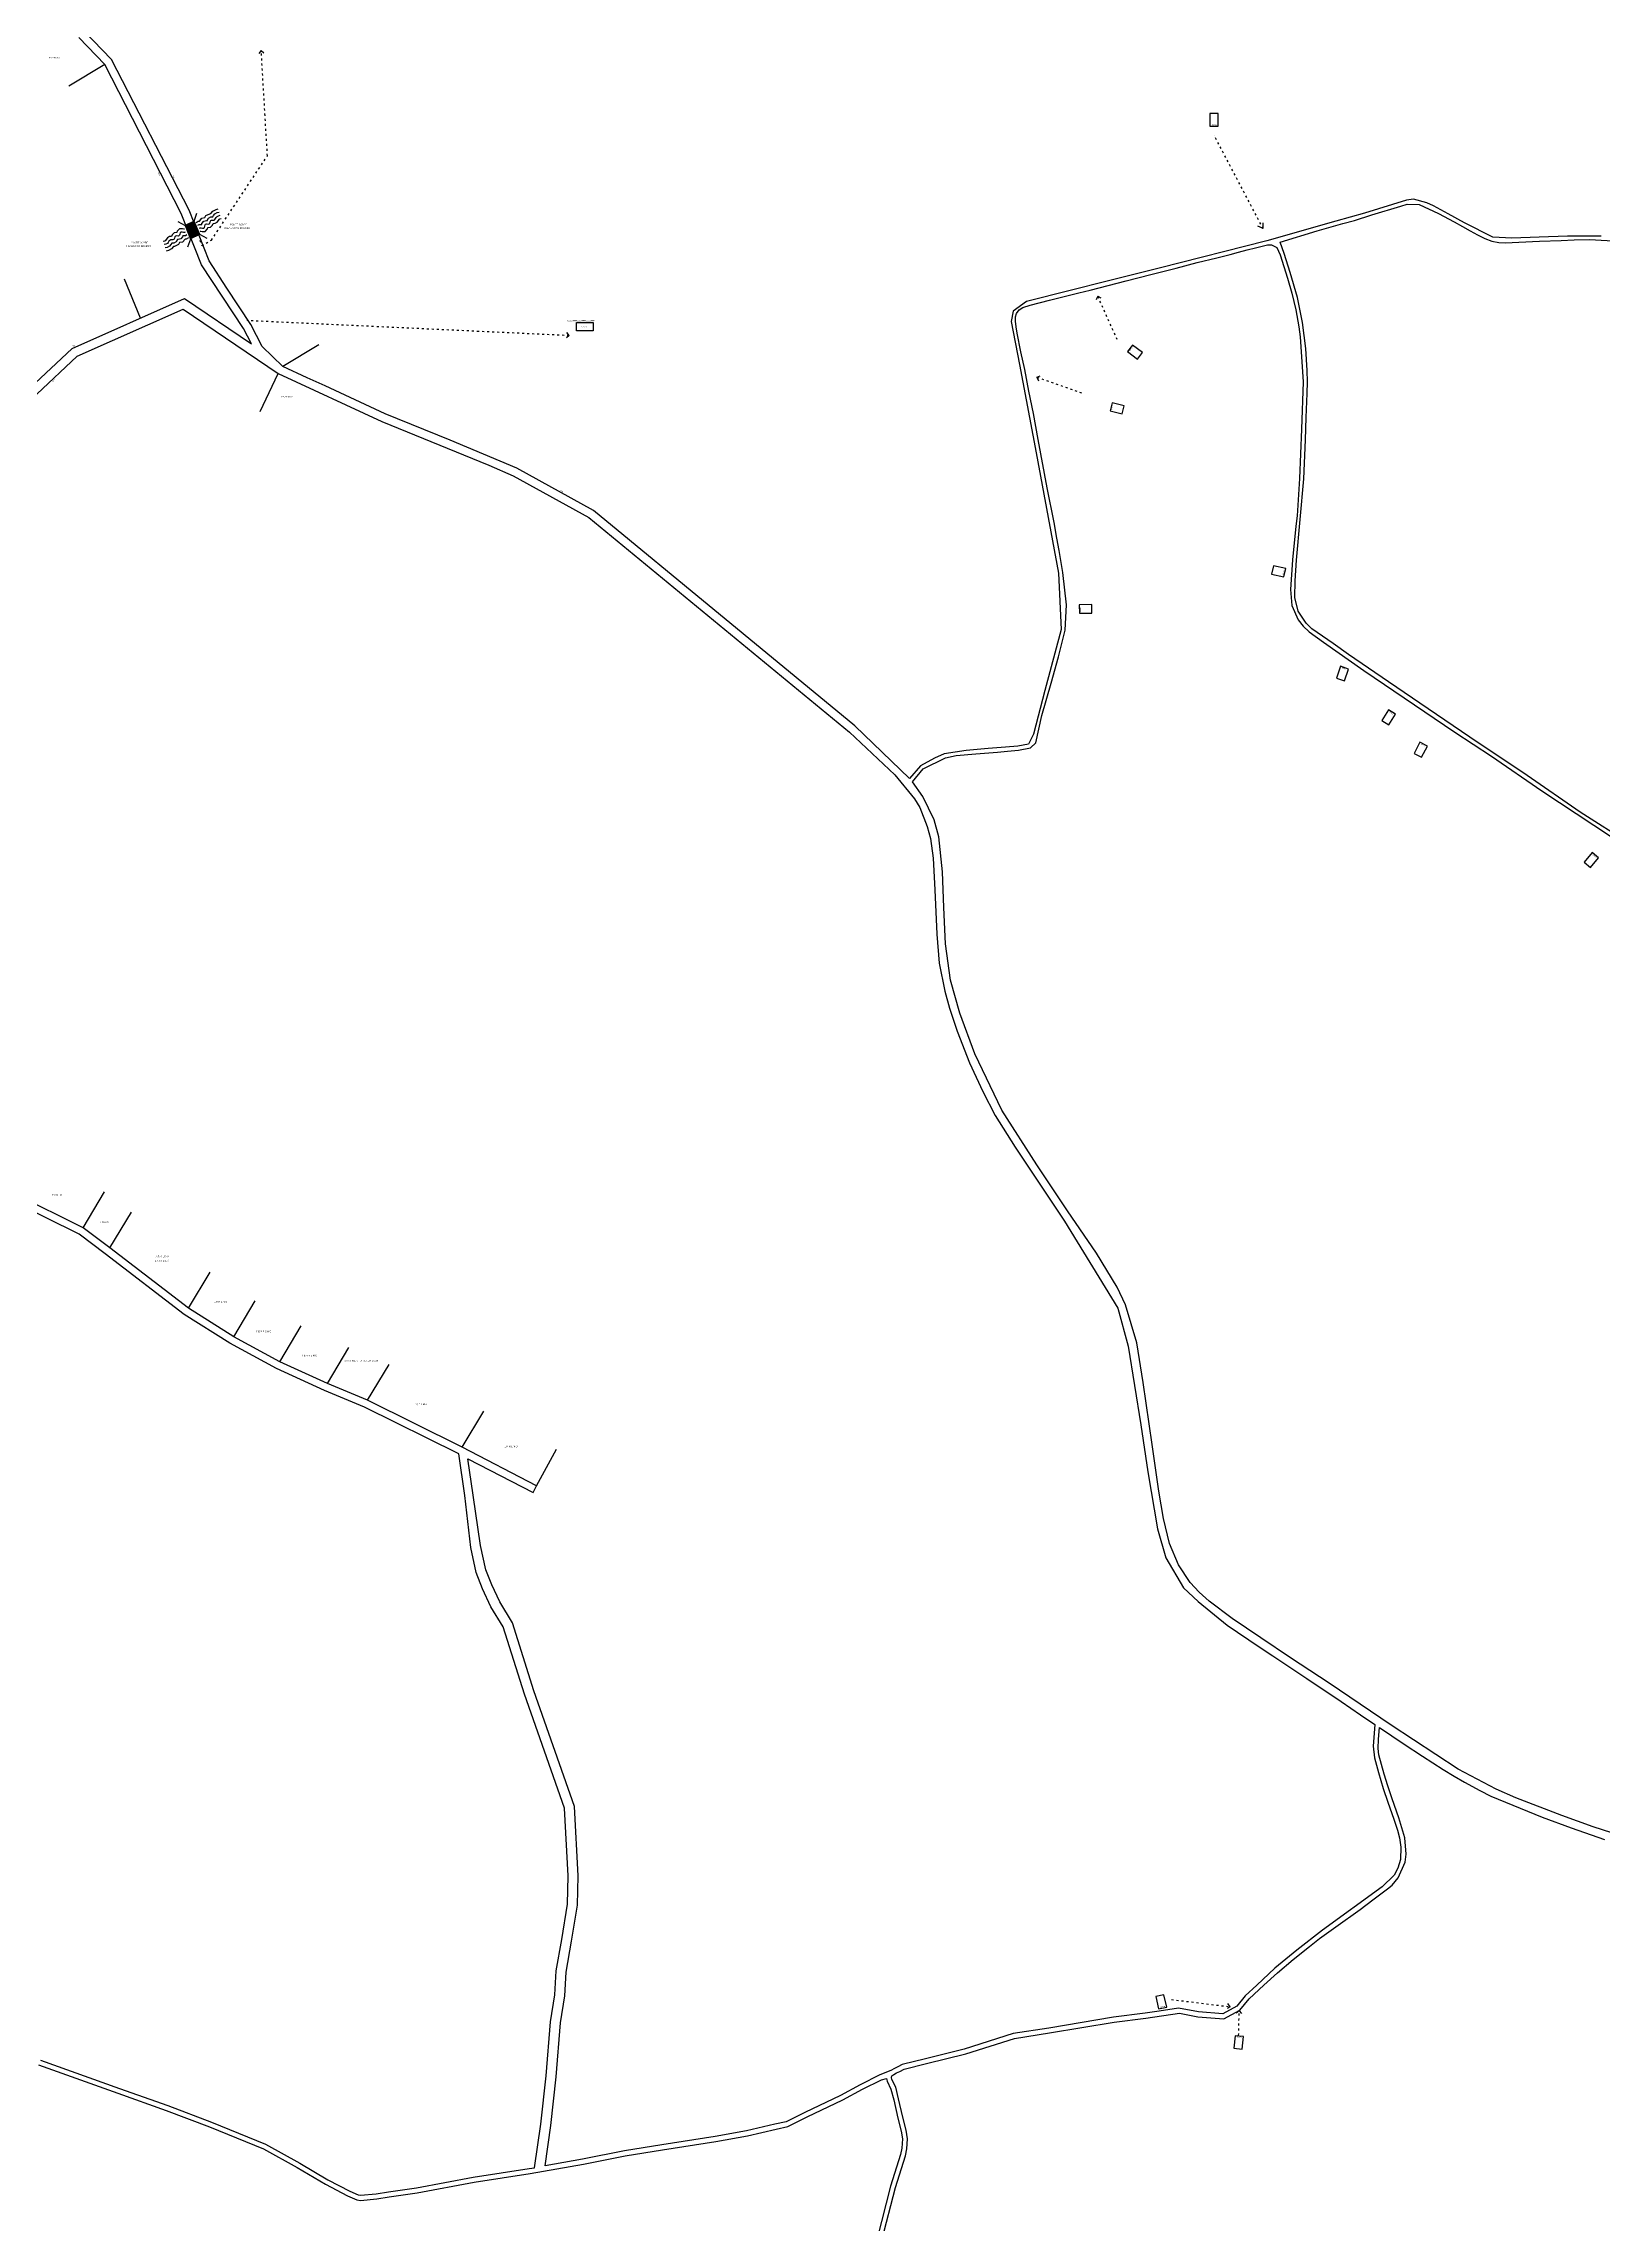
# Model space of a CAD drawing. Extents: x 714896 to 749292, y 8417558 to 8447149.
# Drawn here: x 734493 to 736357, y 8432150 to 8434756 of the extents above; entities that cross this region are included whole.
import ezdxf
from ezdxf.enums import TextEntityAlignment as Align

# ---------------------------------------------------------------- set-up
doc = ezdxf.new("R2010")
doc.units = 0
doc.header["$MEASUREMENT"] = 0
doc.linetypes.add('ACAD_ISO03W100', pattern=[30, 12, -18])
for name, color, linetype in [('LOTE', 7, 'CONTINUOUS'), ('NUM-PORTA', 7, 'CONTINUOUS'), ('QUADRA', 6, 'CONTINUOUS'), ('REFERENCIA', 7, 'CONTINUOUS'), ('TEXTO', 7, 'CONTINUOUS')]:
    doc.layers.add(name, color=color, linetype=linetype)

msp = doc.modelspace()

# ---------------------------------------------------------------- linework, layer by layer
at = {"layer": 'LOTE'}
for p, q in [((735886.5, 8434672.4), (735886.5, 8434657.4)), ((735896.5, 8434672.4), (735886.5, 8434672.4)), ((735886.5, 8434657.4), (735896.5, 8434657.4)), ((735896.5, 8434657.4), (735896.5, 8434672.4)), ((735794.1, 8434395.8), (735788.1, 8434387.9)), ((735806.1, 8434386.7), (735794.1, 8434395.8)), ((735788.1, 8434387.9), (735800, 8434378.8)), ((735800, 8434378.8), (735806.1, 8434386.7)), ((735769.6, 8434326.8), (735767.1, 8434317.2)), ((735767.1, 8434317.2), (735781.6, 8434313.4)), ((735784.2, 8434323.1), (735769.6, 8434326.8)), ((735781.6, 8434313.4), (735784.2, 8434323.1)), ((735962.4, 8434131.9), (735960.2, 8434122.1)), ((735960.2, 8434122.1), (735974.9, 8434118.9)), ((735977.1, 8434128.6), (735962.4, 8434131.9)), ((735974.9, 8434118.9), (735977.1, 8434128.6)), ((735745.3, 8434085.6), (735730.3, 8434085.3)), ((735730.3, 8434085.3), (735730.5, 8434075.3)), ((735745.5, 8434075.6), (735745.3, 8434085.6)), ((735730.5, 8434075.3), (735745.5, 8434075.6)), ((736042.5, 8434012), (736037.6, 8433997.8)), ((736051.9, 8434008.7), (736042.5, 8434012)), ((736047.1, 8433994.6), (736051.9, 8434008.7)), ((736037.6, 8433997.8), (736047.1, 8433994.6)), ((736099.7, 8433960.1), (736091.9, 8433947.3)), ((736108.3, 8433954.8), (736099.7, 8433960.1)), ((736100.4, 8433942.1), (736108.3, 8433954.8)), ((736091.9, 8433947.3), (736100.4, 8433942.1)), ((736137.4, 8433921.2), (736130.4, 8433907.9)), ((736130.4, 8433907.9), (736139.3, 8433903.2)), ((736146.3, 8433916.5), (736137.4, 8433921.2)), ((736139.3, 8433903.2), (736146.3, 8433916.5)), ((736343.1, 8433789.6), (736333.5, 8433778.1)), ((736333.5, 8433778.1), (736341.1, 8433771.7)), ((736341.1, 8433771.7), (736350.8, 8433783.2)), ((736350.8, 8433783.2), (736343.1, 8433789.6)), ((735831.6, 8432424.6), (735821.9, 8432422.5)), ((735821.9, 8432422.5), (735825.2, 8432407.8)), ((735834.9, 8432410), (735831.6, 8432424.6)), ((735825.2, 8432407.8), (735834.9, 8432410)), ((735916.6, 8432375.8), (735915.1, 8432360.9)), ((735926.5, 8432374.8), (735916.6, 8432375.8)), ((735925.1, 8432359.9), (735926.5, 8432374.8)), ((735915.1, 8432360.9), (735925.1, 8432359.9))]:
    msp.add_line(p, q, dxfattribs=at)
at = {"layer": 'LOTE', "color": 7, "linetype": 'ACAD_ISO03W100', "ltscale": 0.2}
for points in [[(734679.5, 8434520.9), (734681.9, 8434514.8), (734693.3, 8434521), (734760.3, 8434621.9), (734752.9, 8434747.8)], [(735950, 8434534.9), (735891.6, 8434646), (735891.6, 8434646), (735891.6, 8434646), (735891.6, 8434646), (735891.6, 8434646)], [(735775.7, 8434402.2), (735752.4, 8434454.2)], [(735121, 8434407), (734736.1, 8434424.9)], [(735733.5, 8434338.4), (735679.8, 8434357.3)], [(735840.6, 8432419.1), (735910.7, 8432410.4)], [(735920.8, 8432376), (735921.5, 8432405.7)]]:
    msp.add_lwpolyline(points, dxfattribs=at)
at = {"layer": 'LOTE', "color": 7}
for points in [[(734752.9, 8434747.8), (734750.1, 8434744.1)], [(734752.9, 8434747.8), (734756.1, 8434745)], [(734565.9, 8434731.1), (734523.1, 8434705.2)], [(735950, 8434534.9), (735943.8, 8434537.7)], [(735950, 8434534.9), (735950.2, 8434541.6)], [(734608.7, 8434428), (734589.5, 8434474.4)], [(735752.4, 8434454.2), (735750.7, 8434449.9)], [(735752.4, 8434454.2), (735756.2, 8434452.3)], [(734821.6, 8434396.1), (734778.9, 8434370.2)], [(735121, 8434407), (735117.5, 8434404.5)], [(735121, 8434407), (735118, 8434410.6)], [(734751.7, 8434316.3), (734773.1, 8434361.8)], [(735679.8, 8434357.3), (735683.8, 8434358.8)], [(735679.8, 8434357.3), (735681.7, 8434353.1)], [(734540, 8433341), (734565.7, 8433383.9)], [(734572, 8433317), (734597.7, 8433359.9)], [(734666, 8433245), (734691.7, 8433287.9)], [(734720, 8433211), (734745.7, 8433253.9)], [(734775, 8433181), (734800.7, 8433223.9)], [(734832, 8433155), (734857.7, 8433197.9)], [(734880, 8433135), (734905.7, 8433177.9)], [(734993, 8433079), (735018.7, 8433121.9)], [(735081.7, 8433032.7), (735105.7, 8433076.6)], [(735910.7, 8432410.4), (735907.1, 8432408.2)], [(735910.7, 8432410.4), (735907.9, 8432414.2)], [(735921.5, 8432405.7), (735918, 8432402.6)], [(735921.5, 8432405.7), (735924.1, 8432402.3)]]:
    msp.add_lwpolyline(points, dxfattribs=at)
msp.add_lwpolyline([(735129.7, 8434422.6), (735149.7, 8434422.6), (735149.7, 8434412.6), (735129.7, 8434412.6), (735129.7, 8434422.6)], close=True, dxfattribs=at)
at = {"layer": 'QUADRA', "color": 6}
for points in [[(734476.5, 8434344.3), (734526.9, 8434391.7), (734661.3, 8434451.3), (734741.1, 8434397.4), (734731.7, 8434415.5), (734681.5, 8434491.7), (734657.4, 8434552.9), (734565.9, 8434731.1), (734534.8, 8434763.1)], [(734489.1, 8432346.7), (734583.5, 8432312.9), (734641.3, 8432292.3), (734693.4, 8432272.7), (734758.1, 8432246.1), (734799, 8432223.7), (734832.6, 8432203.7), (734858.7, 8432190), (734868.8, 8432185.7), (734871.7, 8432185.2), (734890.4, 8432187), (734904.9, 8432189.5), (734938.4, 8432193.9), (735006.3, 8432206.8), (735073.2, 8432217), (735079.6, 8432218.1), (735087, 8432270.2), (735093.4, 8432328), (735098.7, 8432392.6), (735103.6, 8432424.7), (735105.4, 8432453.2), (735111.9, 8432490.9), (735118.9, 8432533.1), (735119.7, 8432566.9), (735115.4, 8432647.5), (735067.3, 8432783.9), (735042.1, 8432864.2), (735027.4, 8432888.4), (735017.4, 8432909.7), (735009.7, 8432929.1), (735003.2, 8432959.3), (734996.1, 8433021.4), (734989, 8433070.9), (734876.3, 8433126.8), (734828.4, 8433146.7), (734771, 8433172.9), (734715.4, 8433203.2), (734660.9, 8433237.6), (734566.6, 8433309.8), (734535.2, 8433333.3), (734456.4, 8433372.7)]]:
    msp.add_lwpolyline(points, dxfattribs=at)
at = {"layer": 'QUADRA'}
for points in [[(736354.1, 8434526), (736313.9, 8434525.9), (736279.9, 8434524.8), (736247.4, 8434523.3), (736224.6, 8434524.6), (736190.6, 8434541.9), (736171.3, 8434552.4), (736153.5, 8434561.9), (736145.5, 8434565.8), (736129.7, 8434569.9), (736121.4, 8434568.9), (736071, 8434553.5), (736036.8, 8434543.9), (735954.5, 8434520.2), (735825.9, 8434487.8), (735763.6, 8434472), (735719.5, 8434460.8), (735667.4, 8434447.6), (735651.3, 8434436.4), (735649, 8434424), (735658.9, 8434372.7), (735678.8, 8434266.8), (735705.6, 8434123.1), (735708.7, 8434055.9), (735689.1, 8433983.2), (735675.6, 8433930.7), (735669.8, 8433919), (735657.1, 8433916.6), (735642.4, 8433915.4), (735621.4, 8433913.6), (735595.2, 8433911.4), (735569, 8433907.3), (735557.5, 8433902), (735540.7, 8433893.2), (735527.7, 8433878), (735462.2, 8433940.9), (735258.5, 8434108.6), (735193.1, 8434162.5), (735149.8, 8434198.2), (735058.2, 8434248.5), (734978.5, 8434282.1), (734901, 8434313.6), (734859.1, 8434333), (734829.2, 8434346.9), (734807.9, 8434356.7), (734778.9, 8434370.2), (734754.1, 8434394), (734740.3, 8434420.5), (734712, 8434463.6), (734690.5, 8434496.3), (734666.6, 8434557.1), (734574.1, 8434736.9), (734541.2, 8434770.9)], [(736388.9, 8433799.5), (736329, 8433837.8), (736265.4, 8433881.4), (736197.1, 8433927.3), (736147.1, 8433961.2), (736099.9, 8433993.3), (736052.1, 8434026.1), (736033.9, 8434039.1), (736008.4, 8434056.8), (736001.6, 8434063.3), (735991.8, 8434077.7), (735987.9, 8434094.3), (735988.2, 8434114.1), (735990.1, 8434138.9), (735998.7, 8434236), (736000.8, 8434282.7), (736001.6, 8434309.3), (736002.6, 8434337.9), (736003, 8434351.8), (736002.8, 8434365.4), (736001, 8434391.7), (735997.1, 8434422.7), (735991, 8434452.5), (735982.2, 8434482.4), (735975.2, 8434505.1), (735970.4, 8434518.5), (736014.5, 8434532.1), (736045.4, 8434541), (736059.4, 8434544.6), (736079.8, 8434551.2), (736114.4, 8434561.7), (736122.3, 8434564), (736136.6, 8434563.8), (736159.8, 8434552.9), (736178.5, 8434542.8), (736188.2, 8434537.6), (736197.6, 8434532.3), (736206.4, 8434527.4), (736214.9, 8434523.1), (736223.3, 8434519.8), (736231.5, 8434518.3), (736239.6, 8434518), (736255.5, 8434518.8), (736280.1, 8434519.8), (736306.2, 8434520.5), (736321.9, 8434521.3), (736340.3, 8434521.7), (736354.1, 8434521), (736382.6, 8434519.4)], [(736377.8, 8432614.7), (736344.4, 8432625.3), (736306.9, 8432638.9), (736252.2, 8432659.9), (736228.4, 8432670.2), (736183, 8432694.3), (736102.9, 8432746.8), (736028.8, 8432797), (735982.8, 8432827.5), (735947.5, 8432851.1), (735913.2, 8432874.3), (735885.6, 8432894.9), (735873.7, 8432905.6), (735862.9, 8432917.3), (735849, 8432938.6), (735838.3, 8432963.9), (735830.9, 8432993.6), (735825.5, 8433026.3), (735817.3, 8433082.3), (735806.6, 8433156.2), (735799, 8433203.6), (735785.6, 8433249), (735775.7, 8433270.3), (735751, 8433310.6), (735716.5, 8433361.3), (735679.8, 8433416.3), (735637.8, 8433481.6), (735605.4, 8433549.1), (735587.5, 8433597.7), (735576.7, 8433637.1), (735570.6, 8433680.3), (735568.7, 8433723.8), (735566.8, 8433766.5), (735562.4, 8433808.4), (735556.9, 8433828.7), (735543.3, 8433856.5), (735530.9, 8433874), (735543.9, 8433889.3), (735570.6, 8433902.5), (735583.1, 8433905.4), (735606.6, 8433907.3), (735632.6, 8433909.5), (735644.6, 8433910.5), (735657.8, 8433911.7), (735672.2, 8433914.4), (735678.4, 8433920.4), (735685.7, 8433953.1), (735696.7, 8433991.9), (735705.5, 8434023.4), (735713.6, 8434055.1), (735715.3, 8434085.4), (735710.6, 8434123.9), (735706.4, 8434150.4), (735703.7, 8434165), (735700.2, 8434183.8), (735691.9, 8434225.1), (735681.1, 8434283), (735675.8, 8434313.9), (735670.3, 8434340.7), (735665.2, 8434366.4), (735660.6, 8434387.7), (735656.3, 8434410.1), (735654.8, 8434417.6), (735654.1, 8434424.1), (735654.3, 8434429.5), (735655.5, 8434433.3), (735658.7, 8434437.8), (735663.1, 8434440.7), (735671.7, 8434443.6), (735694.9, 8434449.5), (735729.8, 8434458), (735743.2, 8434461.2), (735786.6, 8434472.6), (735815.9, 8434480), (735846.1, 8434487.7), (735871.1, 8434494.2), (735894.7, 8434500), (735910.8, 8434504.1), (735920.5, 8434506.7), (735931.1, 8434509.4), (735941.1, 8434512), (735950.6, 8434514.3), (735955.2, 8434515.3), (735960.2, 8434515.5), (735966.4, 8434512.5), (735970.4, 8434503.5), (735979, 8434475.7), (735984.4, 8434457.6), (735989.1, 8434437.9), (735992.8, 8434417.7), (735994.4, 8434405.5), (735998, 8434351.8), (735996.1, 8434295.4), (735993.7, 8434236.3), (735990.6, 8434191.8), (735989.3, 8434179.2), (735985.1, 8434139.3), (735982.8, 8434103.7), (735984.3, 8434084.6), (735991.9, 8434067.4), (735997.9, 8434059.9), (736005.1, 8434053), (736022.2, 8434040.9), (736070.4, 8434006.9), (736179, 8433933.4), (736222.8, 8433904.5), (736282.9, 8433863.1), (736386.3, 8433795.2)], [(734484.9, 8434337.1), (734533, 8434382.4), (734659.7, 8434438.6), (734773.1, 8434361.8), (734897, 8434304.4), (735025, 8434252.4), (735053.8, 8434239.5), (735144.2, 8434189.8), (735455.8, 8433933.1), (735455.8, 8433933.1), (735455.8, 8433933.1), (735510, 8433882.2), (735533.4, 8433853.5), (735539.8, 8433843.2), (735548.8, 8433820.5), (735552.6, 8433806.4), (735555.6, 8433782.6), (735557.8, 8433744.8), (735560, 8433692.1), (735562.9, 8433657.3), (735569.6, 8433624), (735575.3, 8433603.4), (735584.3, 8433576), (735599.1, 8433538.3), (735615, 8433504), (735629.8, 8433475.4), (735653.9, 8433437.3), (735712.7, 8433349.1), (735776.3, 8433245.2), (735788.8, 8433199.6), (735803.8, 8433105.7), (735812.1, 8433049.5), (735823.7, 8432981.6), (735833.8, 8432946.8), (735855.1, 8432911), (735872.3, 8432894.6), (735907.2, 8432866.5), (735945.4, 8432840.5), (735961.6, 8432829.6), (736002.2, 8432802.6), (736043.3, 8432775), (736066.5, 8432759.3), (736083.6, 8432747.8), (736081.5, 8432721.6), (736083.2, 8432707.9), (736087.8, 8432690.3), (736093.6, 8432671), (736099.2, 8432654.9), (736106.4, 8432634.4), (736110.6, 8432621.5), (736113.1, 8432612.4), (736114.5, 8432600.9), (736114.1, 8432586.5), (736111, 8432575.9), (736106.5, 8432567.8), (736092.2, 8432553.7), (736020.8, 8432501.8), (735990.5, 8432478.2), (735964, 8432456.5), (735942.5, 8432436.1), (735928.7, 8432423.6), (735918.5, 8432411.1), (735901.9, 8432401.9), (735872.9, 8432404.2), (735848.8, 8432408.6), (735825.7, 8432405.1), (735809.2, 8432402.6), (735771.1, 8432398.1), (735693.9, 8432385), (735651.4, 8432378.5), (735593, 8432359.9), (735546.5, 8432348.3), (735518.9, 8432341.4), (735513.5, 8432338.5), (735509.4, 8432336.7), (735505.3, 8432334.4), (735492.2, 8432329), (735468.7, 8432317.3), (735445.2, 8432304.4), (735402.5, 8432284.2), (735380.3, 8432272.9), (735366.8, 8432270), (735332.6, 8432262.3), (735295.2, 8432255.3), (735231.5, 8432245.3), (735186.8, 8432238.2), (735136.7, 8432228.4), (735092, 8432220.4), (735098.9, 8432268.7), (735105.3, 8432326.8), (735110.6, 8432391.2), (735115.5, 8432423.4), (735117.3, 8432451.8), (735123.7, 8432488.9), (735130.8, 8432532), (735131.7, 8432567), (735127.3, 8432649.8), (735078.7, 8432787.7), (735053.2, 8432869.2), (735037.9, 8432894.1), (735028.5, 8432914.4), (735021.2, 8432932.6), (735015, 8432961.4), (735006.2, 8433021.5), (734999.9, 8433065.2), (735077.7, 8433024.7), (735081.7, 8433032.7), (734993, 8433079), (734880, 8433135), (734832, 8433155), (734775, 8433181), (734720, 8433211), (734666, 8433245), (734572, 8433317), (734540, 8433341), (734460, 8433381)], [(735810, 8432396.6), (735850.2, 8432402.7), (735872, 8432398.2), (735903.2, 8432395.8), (735922.4, 8432406.4), (735933.4, 8432419.7), (735951, 8432436.3), (735967.1, 8432451), (735986.1, 8432466.7), (736005.4, 8432482.3), (736017.5, 8432491.9), (736017.5, 8432491.9), (736036.9, 8432506), (736066, 8432526.7), (736081.3, 8432538.2), (736098.8, 8432551.4), (736104.3, 8432555.8), (736111.5, 8432564.4), (736119.7, 8432583.1), (736120.9, 8432592.8), (736119.4, 8432612.2), (736112.2, 8432636), (736104.2, 8432658.7), (736098.9, 8432674.5), (736094.6, 8432688.3), (736088.5, 8432711.6), (736087.5, 8432719.1), (736087.9, 8432730.3), (736089.2, 8432744), (736118.6, 8432724.3), (736140.4, 8432709.8), (736165, 8432693.8), (736178.3, 8432685.8), (736190.5, 8432678.7), (736209, 8432668.7), (736222.1, 8432662.1), (736283.6, 8432637.1), (736318.2, 8432624), (736358, 8432610.3)], [(735494.4, 8432131.7), (735510.6, 8432194.3), (735522.6, 8432232.2), (735524.5, 8432240.7), (735525.2, 8432252.8), (735523.5, 8432263.1), (735519.4, 8432278.7), (735514.4, 8432300.6), (735511, 8432314.2), (735506.4, 8432323.6), (735506, 8432325.8), (735506.4, 8432327.8), (735508.6, 8432329.3), (735512.1, 8432331.4), (735516.1, 8432333.1), (735521.1, 8432335.8), (735547.9, 8432342.5), (735594.7, 8432354.1), (735652.8, 8432372.6), (735694.8, 8432379.1), (735772, 8432392.2), (735810, 8432396.6)], [(734486.8, 8432341.1), (734581.5, 8432307.3), (734639.2, 8432286.6), (734691.2, 8432267.1), (734755.5, 8432240.6), (734796, 8432218.5), (734829.7, 8432198.5), (734856.1, 8432184.6), (734867, 8432179.9), (734871.5, 8432179.1), (734891.2, 8432181.1), (734905.7, 8432183.5), (734939.4, 8432188), (735007.3, 8432200.9), (735074.1, 8432211.1), (735137.8, 8432222.5), (735187.9, 8432232.3), (735232.4, 8432239.4), (735296.2, 8432249.4), (735333.8, 8432256.4), (735368.1, 8432264.2), (735382.3, 8432267.2), (735405.1, 8432278.8), (735447.9, 8432299.1), (735471.5, 8432312), (735494.2, 8432323.3), (735500.1, 8432324.7), (735500.7, 8432321.7), (735505.3, 8432312.1), (735508.6, 8432299.2), (735513.6, 8432277.3), (735517.6, 8432261.8), (735519.2, 8432252.5), (735518.5, 8432241.6), (735516.8, 8432233.8), (735504.8, 8432196), (735488.7, 8432133.4)]]:
    msp.add_lwpolyline(points, dxfattribs=at)
at = {"layer": 'REFERENCIA', "color": 11}
for points in [[(734688.2, 8434522.9), (734679.4, 8434527.8), (734672.8, 8434543.9), (734676.1, 8434553.4)], [(734653.2, 8434543.4), (734661.9, 8434538.4), (734668.2, 8434522.1), (734664.8, 8434512.7)]]:
    msp.add_lwpolyline(points, dxfattribs=at)
at = {"layer": 'REFERENCIA', "color": 120}
for points in [[(734675.1, 8434542.3), (734677.6, 8434543.8), (734679.2, 8434543.8), (734682.1, 8434547.5), (734685.6, 8434548.1), (734686.7, 8434550.4), (734691.6, 8434552.7), (734692.6, 8434552.8), (734692.7, 8434553), (734695.1, 8434555.6), (734698.9, 8434557.7), (734701.5, 8434558.5)], [(734677.1, 8434538.9), (734678.7, 8434539.8), (734681.6, 8434539.8), (734681.8, 8434539.8), (734682.1, 8434541.1), (734684.3, 8434543.8), (734687.4, 8434544.4), (734688.2, 8434544.3), (734688.3, 8434544.7), (734689.7, 8434547.4), (734692.6, 8434548.8), (734695, 8434549), (734695, 8434549), (734695, 8434549), (734696, 8434550.6), (734697.6, 8434552.5), (734700.4, 8434554), (734702.7, 8434554.7)], [(734679.1, 8434535.4), (734679.8, 8434535.8), (734681.3, 8434535.8), (734682.8, 8434535.5), (734684.2, 8434535.6), (734685, 8434536.4), (734685.4, 8434537.8), (734685.8, 8434539.2), (734686.5, 8434540.1), (734687.6, 8434540.4), (734689.5, 8434540.2), (734690.5, 8434540.4), (734691.4, 8434541.1), (734692, 8434543.1), (734692.6, 8434544.4), (734693.6, 8434544.9), (734695.3, 8434545), (734696.5, 8434545.1), (734697.5, 8434545.7), (734698.4, 8434546.8), (734699.2, 8434548.3), (734700.1, 8434549.3), (734702, 8434550.3), (734703.9, 8434550.9)], [(734661.4, 8434534.4), (734660.3, 8434534.4), (734658.7, 8434534.7), (734655.2, 8434534.7), (734652.6, 8434531.9), (734652.1, 8434530.1), (734651.6, 8434530.1), (734648.9, 8434529.8), (734646.3, 8434527.5), (734645.6, 8434525.5), (734645.4, 8434525.5), (734643.4, 8434525.3), (734640.8, 8434524), (734639.3, 8434521.9), (734638.5, 8434520.6), (734638.4, 8434520.4), (734637.4, 8434520), (734635.9, 8434519.5)], [(734662.1, 8434530.8), (734661.4, 8434530.4), (734659.9, 8434530.4), (734658.4, 8434530.7), (734657, 8434530.7), (734656.2, 8434529.8), (734655.8, 8434528.4), (734655.4, 8434527), (734654.6, 8434526.1), (734653.5, 8434526), (734651.6, 8434526.1), (734650.6, 8434526), (734649.7, 8434525.2), (734649.1, 8434523.3), (734648.4, 8434522), (734647.4, 8434521.5), (734645.7, 8434521.5), (734644.5, 8434521.4), (734643.5, 8434520.8), (734642.6, 8434519.7), (734641.7, 8434518.2), (734640.8, 8434517.2), (734638.9, 8434516.2), (734637.1, 8434515.7)], [(734664, 8434527.3), (734662.4, 8434526.4), (734659.6, 8434526.4), (734659.4, 8434526.4), (734659, 8434525.1), (734656.8, 8434522.5), (734653.7, 8434521.9), (734652.9, 8434522), (734652.7, 8434521.7), (734651.3, 8434518.9), (734648.4, 8434517.6), (734646, 8434517.5), (734646, 8434517.5), (734645.9, 8434517.4), (734645, 8434515.8), (734643.3, 8434514), (734640.5, 8434512.5), (734638.2, 8434511.8)], [(734679.9, 8434531.8), (734680.9, 8434531.8), (734682.5, 8434531.5), (734686, 8434531.6), (734688.6, 8434534.5), (734689.1, 8434536.3), (734689.6, 8434536.2), (734692.2, 8434536.5), (734694.8, 8434538.9), (734695.5, 8434541), (734695.7, 8434541), (734697.7, 8434541.2), (734700.2, 8434542.6), (734701.7, 8434544.6), (734702.5, 8434545.9), (734702.6, 8434546.1), (734703.6, 8434546.6), (734705.1, 8434547.1)], [(734665.9, 8434523.8), (734663.4, 8434522.4), (734661.9, 8434522.4), (734658.9, 8434518.8), (734655.4, 8434518.2), (734654.2, 8434515.9), (734649.3, 8434513.6), (734648.3, 8434513.6), (734648.2, 8434513.4), (734645.8, 8434510.8), (734642, 8434508.8), (734639.3, 8434508)]]:
    msp.add_lwpolyline(points, dxfattribs=at)
at = {"layer": 'REFERENCIA', "color": 8}
for points in [[(734671.9, 8434543.5), (734662.9, 8434538.9)], [(734671.9, 8434543.5), (734662.9, 8434538.9)], [(734672.3, 8434542.5), (734663.3, 8434538)], [(734672.3, 8434542.5), (734663.3, 8434538)], [(734672.6, 8434541.6), (734663.7, 8434537.1)], [(734672.6, 8434541.6), (734663.7, 8434537.1)], [(734673, 8434540.7), (734664, 8434536.1)], [(734673, 8434540.7), (734664, 8434536.1)], [(734673.4, 8434539.7), (734664.4, 8434535.2)], [(734673.4, 8434539.7), (734664.4, 8434535.2)], [(734673.7, 8434538.8), (734664.8, 8434534.3)], [(734673.7, 8434538.8), (734664.8, 8434534.3)], [(734674.1, 8434537.9), (734665.2, 8434533.3)], [(734674.1, 8434537.9), (734665.2, 8434533.3)], [(734674.5, 8434536.9), (734665.5, 8434532.4)], [(734674.5, 8434536.9), (734665.5, 8434532.4)], [(734674.8, 8434536), (734665.9, 8434531.5)], [(734674.8, 8434536), (734665.9, 8434531.5)], [(734675.2, 8434535.1), (734666.3, 8434530.5)], [(734675.2, 8434535.1), (734666.3, 8434530.5)], [(734675.6, 8434534.1), (734666.6, 8434529.6)], [(734675.6, 8434534.1), (734666.6, 8434529.6)], [(734676, 8434533.2), (734667, 8434528.7)], [(734676, 8434533.2), (734667, 8434528.7)], [(734676.3, 8434532.3), (734667.4, 8434527.7)], [(734676.3, 8434532.3), (734667.4, 8434527.7)], [(734676.7, 8434531.3), (734667.7, 8434526.8)], [(734676.7, 8434531.3), (734667.7, 8434526.8)], [(734677.1, 8434530.4), (734668.1, 8434525.9)], [(734677.1, 8434530.4), (734668.1, 8434525.9)], [(734677.4, 8434529.5), (734668.5, 8434524.9)], [(734677.4, 8434529.5), (734668.5, 8434524.9)], [(734677.8, 8434528.5), (734668.8, 8434524)], [(734677.8, 8434528.5), (734668.8, 8434524)], [(734678.2, 8434527.6), (734669.2, 8434523)], [(734678.2, 8434527.6), (734669.2, 8434523)]]:
    msp.add_lwpolyline(points, dxfattribs=at)

# ---------------------------------------------------------------- texts
at = {"layer": 'NUM-PORTA'}
msp.add_text('CASA', height=1.5, dxfattribs=at).set_placement((735891.7, 8434657.9), align=Align.CENTER)
for rotation, p in [(300.3381, (734646.7, 8434598.2)), (22.5644, (734527.4, 8434393.2))]:
    msp.add_text('S/N', height=1.5, rotation=rotation, dxfattribs=at).set_placement(p)
for rotation, p in [(232.7224, (735791.4, 8434391.4)), (255.372, (735768.8, 8434321.7)), (77.3605, (735975.5, 8434124)), (271.2417, (735730.9, 8434080.1)), (161.0026, (736046.9, 8434009.9)), (148.4397, (736103.6, 8433957.1)), (152.2462, (736141.5, 8433918.5)), (139.9976, (736346.5, 8433786.1)), (12.5706, (735830.1, 8432409.4)), (174.4819, (735921.3, 8432374.8))]:
    msp.add_text('CASA', height=1.5, rotation=rotation, dxfattribs=at).set_placement(p, align=Align.CENTER)
at = {"layer": 'TEXTO'}
for s, height, p in [('F A Z E N D A', 1.5, (734499.6, 8434738.3)), ('RIACHO DOS BRINDES', 2, (734709, 8434534.3)), ('PONTE SOBRE', 2, (734715.9, 8434538.6)), ('RIACHO DOS BRINDES', 2, (734590.9, 8434512.8)), ('PONTE SOBRE', 2, (734597.8, 8434517.1)), ('0000000000000000000000000000', 1.5, (735118.6, 8434424.2)), ('C A S A', 1.5, (735135, 8434416.8)), ('F A Z E N D A', 1.5, (734777.2, 8434333.3)), ('F A B I O', 2, (734503.2, 8433379.5)), ('J O A O ', 2, (734560.4, 8433346.8)), ('E U R I D E S', 2, (734625.7, 8433300.8)), ('A R O L D O', 2, (734626.9, 8433306)), ('T E R R E N O', 2, (734694.1, 8433251.8)), ('T E R R E N O', 2, (734746.8, 8433216.2)), ('T E R R E N O', 2, (734801.4, 8433187.6)), ('W A G N E R    A N D E R S O N', 2, (734852.3, 8433181.3)), ('J O E L M A', 2, (734936, 8433129.2)), ('T E R R E N O', 2, (735041, 8433078.9))]:
    msp.add_text(s, height=height, dxfattribs=at).set_placement(p)
for rotation, p in [(119.4451, (734632.8, 8434598.5)), (223.4907, (734506, 8434355.7)), (331.4628, (735109.5, 8434221.6))]:
    msp.add_text('TER.', height=1.5, rotation=rotation, dxfattribs=at).set_placement(p)

doc.saveas('drawing.dxf')
